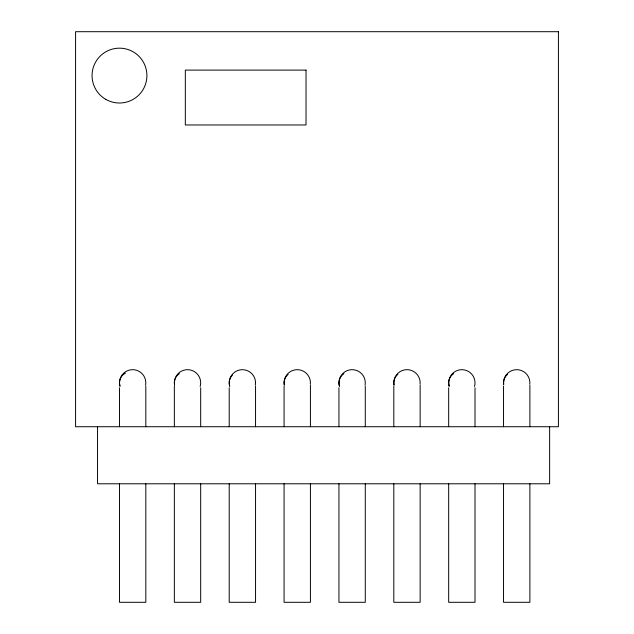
<?xml version="1.0" encoding="UTF-8"?>
<svg xmlns="http://www.w3.org/2000/svg" width="634" height="634" viewBox="0 0 634 634"><rect width="100%" height="100%" fill="white"/><g stroke="black" fill="none" stroke-linecap="round" stroke-linejoin="round"><path stroke-width="0.95" d="M119.485 426.73L119.485 387.739M145.82 483.79L145.82 602.3L119.485 602.3L119.485 483.79M174.35 426.73L174.35 386.193M200.685 483.79L200.685 602.3L174.35 602.3L174.35 483.79M229.215 426.73L229.215 387.739M255.55 483.79L255.55 602.3L229.215 602.3L229.215 483.79M284.08 426.73L284.08 386.193M310.414 483.79L310.414 602.3L284.08 602.3L284.08 483.79M338.944 426.73L338.944 387.739M365.279 483.79L365.279 602.3L338.944 602.3L338.944 483.79M393.809 426.73L393.809 386.193M420.144 483.79L420.144 602.3L393.809 602.3L393.809 483.79M448.674 426.73L448.674 387.739M475.009 483.79L475.009 602.3L448.674 602.3L448.674 483.79M503.539 426.73L503.539 386.193M529.881 483.79L529.881 602.3L503.539 602.3L503.539 483.79M549.63 426.73L549.63 483.79L97.541 483.79L97.541 426.73M529.881 384.981L529.881 426.73M475.009 387.739L475.009 426.73M420.144 384.981L420.144 426.73M365.279 386.193L365.279 426.73M310.414 384.981L310.414 426.73M255.55 386.193L255.55 426.73M200.685 387.739L200.685 426.73M145.82 386.193L145.82 426.73M174.532 384.838A10.976 10.976 0 0 1 179.319 373.656M393.991 384.838A10.976 10.976 0 0 1 397.867 374.322M284.262 384.838A10.976 10.976 0 0 1 288.137 374.322M503.729 384.838A10.976 10.976 0 0 1 507.596 374.322M119.905 385.86A10.976 10.976 0 0 1 125.421 373.093M449.102 385.86A10.976 10.976 0 0 1 453.643 373.656M229.643 385.86A10.976 10.976 0 0 1 232.432 375.082M119.992 386.463A13.171 13.171 0 0 1 132.023 369.685A13.171 13.171 0 0 1 145.598 385.234M503.594 384.022A13.171 13.171 0 0 1 516.71 369.67A13.171 13.171 0 0 1 529.826 384.022M229.722 386.463A13.171 13.171 0 0 1 241.752 369.685A13.171 13.171 0 0 1 255.328 385.234M174.572 385.234A13.171 13.171 0 0 1 188.147 369.685A13.171 13.171 0 0 1 200.178 386.463M284.301 385.234A13.171 13.171 0 0 1 296.633 369.685A13.171 13.171 0 0 1 310.367 384.022M339.372 385.86A10.976 10.976 0 0 1 343.913 373.656M339.452 386.463A13.171 13.171 0 0 1 351.482 369.685A13.171 13.171 0 0 1 365.065 385.234M394.031 385.234A13.171 13.171 0 0 1 406.37 369.685A13.171 13.171 0 0 1 420.096 384.022M449.189 386.463A13.171 13.171 0 0 1 461.845 369.67A13.171 13.171 0 0 1 474.501 386.463M558.411 31.7L75.589 31.7L75.589 426.73L558.411 426.73L558.411 31.7M306.024 70.105L185.326 70.105L185.326 124.969L306.024 124.969L306.024 70.105M105.767 99.348A27.436 27.436 0 0 0 146.914 75.589A27.436 27.436 0 0 0 105.767 51.837A27.436 27.436 0 0 0 105.767 99.348"/></g></svg>
